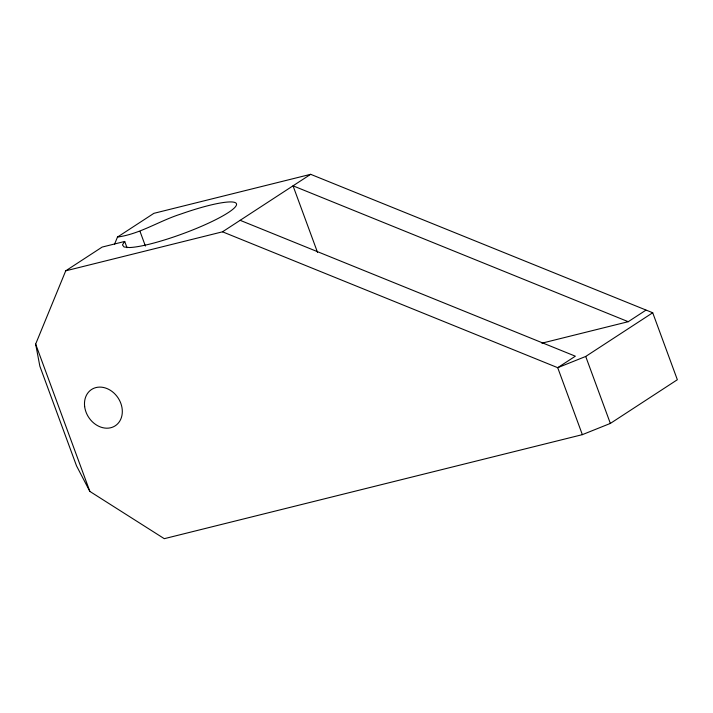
<?xml version="1.0" encoding="UTF-8"?>
<svg xmlns="http://www.w3.org/2000/svg" width="713" height="713" viewBox="0 0 713 713"><rect width="100%" height="100%" fill="white"/><g stroke="black" fill="none" stroke-linecap="round" stroke-linejoin="round"><path stroke-width="1.07" d="M114.552 244.202L117.476 237.072L153.892 213.33L310.663 174.32L652.716 312.757L677.35 379.726L610.355 423.424L582.352 434.654L164.284 538.68L89.856 491.417L76.532 465.883L39.857 366.206L35.65 344.094L65.73 270.824L102.146 247.072L124.713 241.457L127.012 247.714M124.713 241.457L122.44 244.907L124.053 246.983L129.454 247.536A60.703 9.599 -20.2 0 0 228.267 212.599A60.703 9.599 -20.2 0 0 180.754 214.078C159.231 220.896 140.158 233.944 117.476 237.072M65.73 270.824L222.509 231.814L310.663 174.32M541.862 343.185L628.242 321.697L645.871 310.191M222.509 231.814L557.718 367.685L585.712 356.455L652.716 312.757M628.242 321.697L293.034 185.817L317.543 252.438M240.138 220.317L575.346 356.188L557.718 367.685L582.352 434.654M585.712 356.455L610.355 423.424M140.042 231.458L145.407 246.056M35.65 344.094L89.856 491.417M84.66 406.633A21.675 17.62 56.9 0 0 115.043 425.928A21.675 17.62 56.9 0 0 110.488 390.376A21.675 17.62 56.9 0 0 84.66 406.633"/></g></svg>
